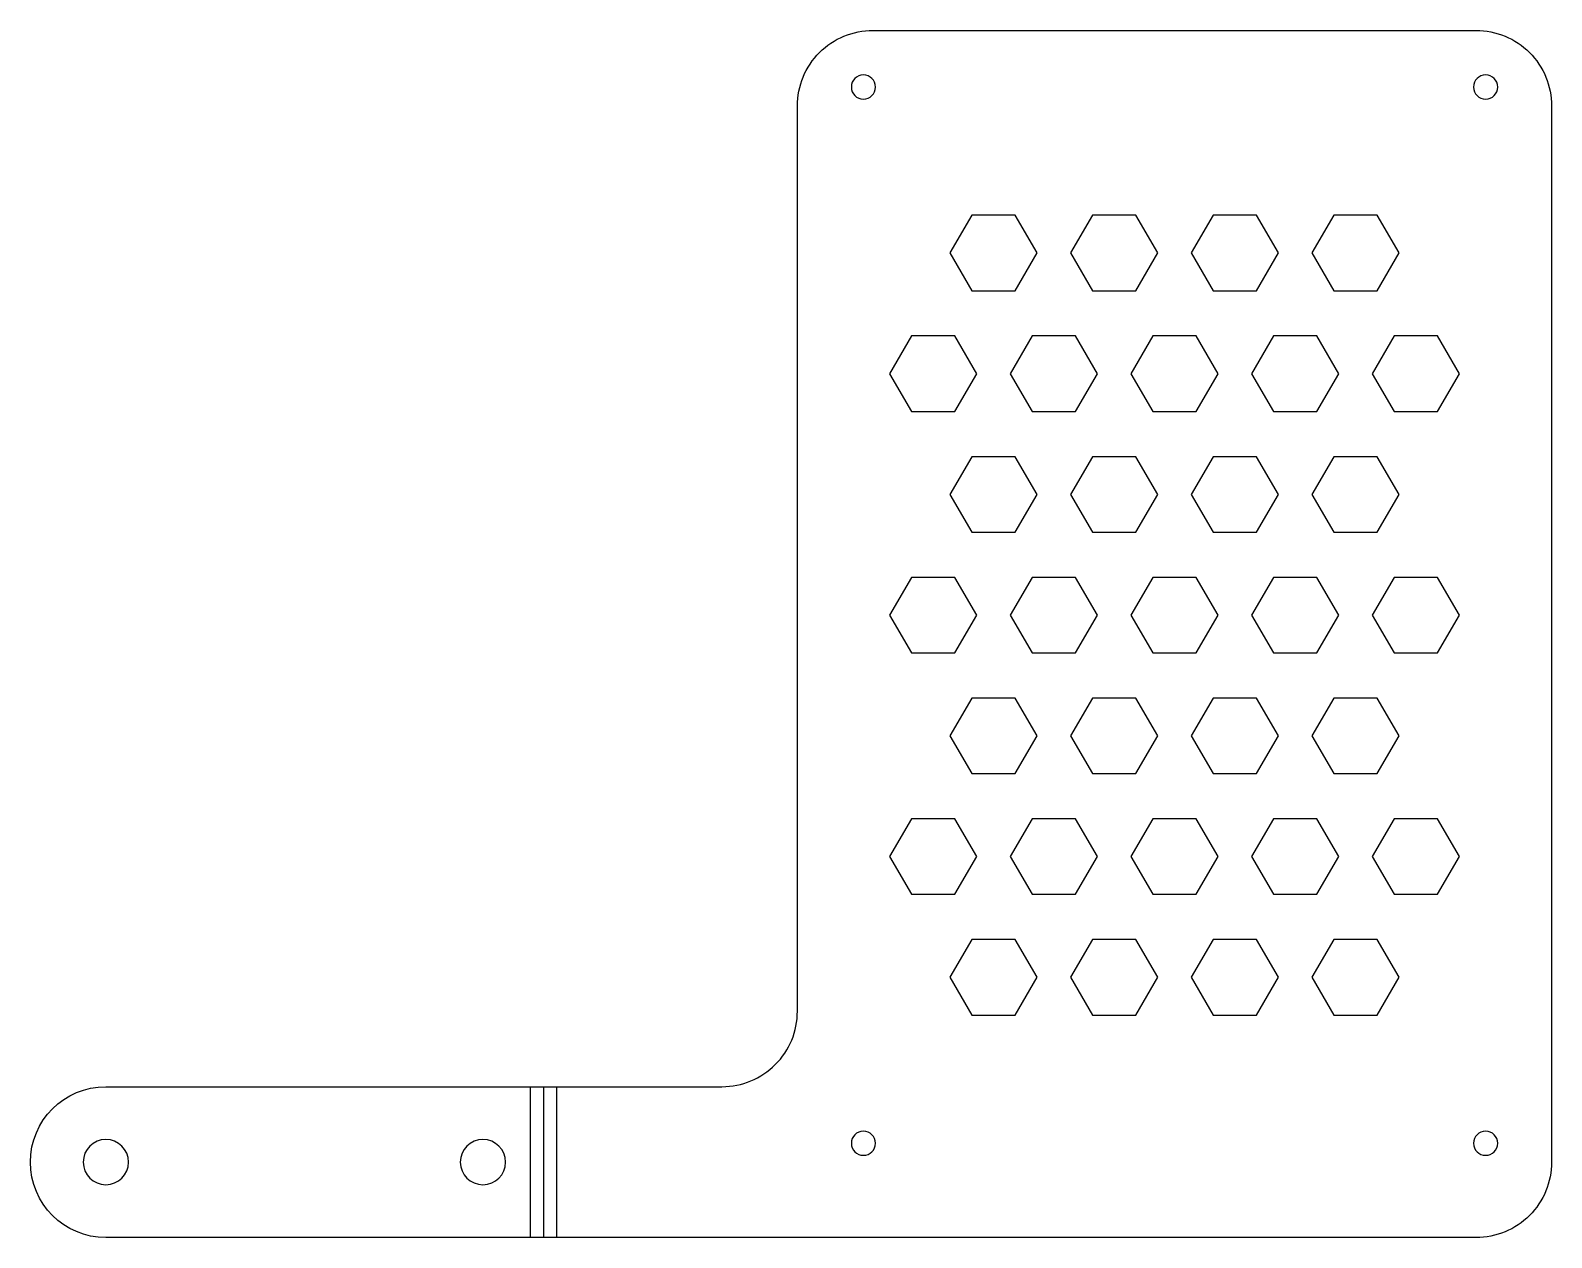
# Model space of a CAD drawing. Header units: millimetres. Extents: x -10 to 192, y 0 to 160.
import ezdxf

# ---------------------------------------------------------------- set-up
doc = ezdxf.new("R2010")
doc.units = ezdxf.units.MM

msp = doc.modelspace()

# ---------------------------------------------------------------- linework, layer by layer
at = {"layer": 'BEND'}
msp.add_line((58.02, 20), (58.02, 0), dxfattribs=at)
at = {"layer": 'BEND_EXTENT'}
for p, q in [((56.3, 0), (56.3, 20)), ((59.75, 20), (59.75, 0))]:
    msp.add_line(p, q, dxfattribs=at)
at = {"layer": 'INTERIOR_PROFILES'}
for points in [[(111.92, 130.5), (114.81, 125.5), (120.58, 125.5), (123.47, 130.5), (120.58, 135.5), (114.81, 135.5)], [(139.47, 130.5), (136.58, 135.5), (130.81, 135.5), (127.92, 130.5), (130.81, 125.5), (136.58, 125.5)], [(146.81, 125.5), (152.58, 125.5), (155.47, 130.5), (152.58, 135.5), (146.81, 135.5), (143.92, 130.5)], [(162.81, 135.5), (159.92, 130.5), (162.81, 125.5), (168.58, 125.5), (171.47, 130.5), (168.58, 135.5)], [(103.92, 114.5), (106.81, 109.5), (112.58, 109.5), (115.47, 114.5), (112.58, 119.5), (106.81, 119.5)], [(119.92, 114.5), (122.81, 109.5), (128.58, 109.5), (131.47, 114.5), (128.58, 119.5), (122.81, 119.5)], [(135.92, 114.5), (138.81, 109.5), (144.58, 109.5), (147.47, 114.5), (144.58, 119.5), (138.81, 119.5)], [(154.81, 119.5), (151.92, 114.5), (154.81, 109.5), (160.58, 109.5), (163.47, 114.5), (160.58, 119.5)], [(170.81, 109.5), (176.58, 109.5), (179.47, 114.5), (176.58, 119.5), (170.81, 119.5), (167.92, 114.5)], [(123.47, 98.5), (120.58, 103.5), (114.81, 103.5), (111.92, 98.5), (114.81, 93.5), (120.58, 93.5)], [(136.58, 93.5), (139.47, 98.5), (136.58, 103.5), (130.81, 103.5), (127.92, 98.5), (130.81, 93.5)], [(146.81, 103.5), (143.92, 98.5), (146.81, 93.5), (152.58, 93.5), (155.47, 98.5), (152.58, 103.5)], [(168.58, 103.5), (162.81, 103.5), (159.92, 98.5), (162.81, 93.5), (168.58, 93.5), (171.47, 98.5)], [(115.47, 82.5), (112.58, 87.5), (106.81, 87.5), (103.92, 82.5), (106.81, 77.5), (112.58, 77.5)], [(131.47, 82.5), (128.58, 87.5), (122.81, 87.5), (119.92, 82.5), (122.81, 77.5), (128.58, 77.5)], [(138.81, 77.5), (144.58, 77.5), (147.47, 82.5), (144.58, 87.5), (138.81, 87.5), (135.92, 82.5)], [(163.47, 82.5), (160.58, 87.5), (154.81, 87.5), (151.92, 82.5), (154.81, 77.5), (160.58, 77.5)], [(179.47, 82.5), (176.58, 87.5), (170.81, 87.5), (167.92, 82.5), (170.81, 77.5), (176.58, 77.5)], [(120.58, 61.5), (123.47, 66.5), (120.58, 71.5), (114.81, 71.5), (111.92, 66.5), (114.81, 61.5)], [(127.92, 66.5), (130.81, 61.5), (136.58, 61.5), (139.47, 66.5), (136.58, 71.5), (130.81, 71.5)], [(152.58, 61.5), (155.47, 66.5), (152.58, 71.5), (146.81, 71.5), (143.92, 66.5), (146.81, 61.5)], [(168.58, 61.5), (171.47, 66.5), (168.58, 71.5), (162.81, 71.5), (159.92, 66.5), (162.81, 61.5)], [(106.81, 55.5), (103.92, 50.5), (106.81, 45.5), (112.58, 45.5), (115.47, 50.5), (112.58, 55.5)], [(122.81, 45.5), (128.58, 45.5), (131.47, 50.5), (128.58, 55.5), (122.81, 55.5), (119.92, 50.5)], [(147.47, 50.5), (144.58, 55.5), (138.81, 55.5), (135.92, 50.5), (138.81, 45.5), (144.58, 45.5)], [(160.58, 45.5), (163.47, 50.5), (160.58, 55.5), (154.81, 55.5), (151.92, 50.5), (154.81, 45.5)], [(170.81, 55.5), (167.92, 50.5), (170.81, 45.5), (176.58, 45.5), (179.47, 50.5), (176.58, 55.5)], [(114.81, 29.5), (120.58, 29.5), (123.47, 34.5), (120.58, 39.5), (114.81, 39.5), (111.92, 34.5)], [(127.92, 34.5), (130.81, 29.5), (136.58, 29.5), (139.47, 34.5), (136.58, 39.5), (130.81, 39.5)], [(152.58, 29.5), (155.47, 34.5), (152.58, 39.5), (146.81, 39.5), (143.92, 34.5), (146.81, 29.5)], [(162.81, 29.5), (168.58, 29.5), (171.47, 34.5), (168.58, 39.5), (162.81, 39.5), (159.92, 34.5)]]:
    msp.add_lwpolyline(points, close=True, dxfattribs=at)
at = {"layer": 'INTERIOR_PROFILES', "extrusion": (0, 0, -1)}
for centre, radius in [((-100.45, 152.5), 1.6), ((-182.95, 152.5), 1.6), ((0, 10), 3), ((-50, 10), 3), ((-100.45, 12.5), 1.6), ((-182.95, 12.5), 1.6)]:
    msp.add_circle(centre, radius, dxfattribs=at)
at = {"layer": 'OUTER_PROFILES'}
msp.add_lwpolyline([(181.7, 160, -0.414214), (191.7, 150), (191.7, 10, -0.414214), (181.7, 0), (0, 0, -1), (0, 20), (81.7, 20, 0.414214), (91.7, 30), (91.7, 150, -0.414214), (101.7, 160)], format="xyb", close=True, dxfattribs=at)

doc.saveas('drawing.dxf')
